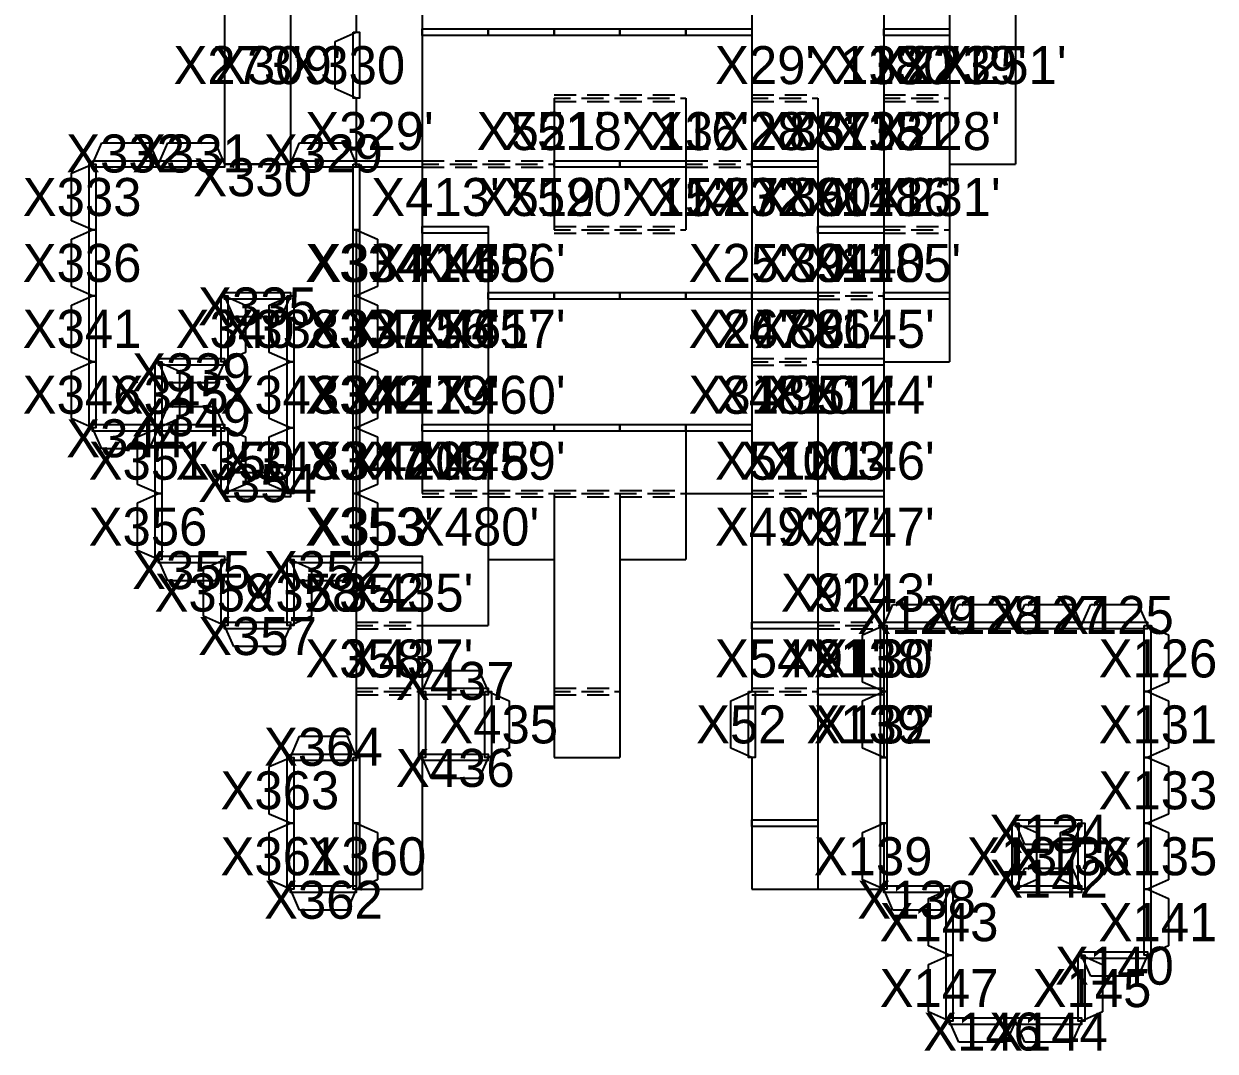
# Model space of a CAD drawing. Header units: millimetres. Extents: x 0 to 416, y 26 to 198.
# Drawn here: x 7.69 to 54.67, y 26.41 to 66.93 of the extents above; entities that cross this region are included whole.
import ezdxf
from ezdxf.enums import TextEntityAlignment as Align

# ---------------------------------------------------------------- set-up
doc = ezdxf.new("R2010")
doc.units = ezdxf.units.MM
for name, color, linetype in [('CUT', 3, 'CONTINUOUS'), ('LABEL', 2, 'CONTINUOUS'), ('MOUNTAIN_FOLD', 1, 'CONTINUOUS'), ('VALLEY_FOLD', 5, 'CONTINUOUS')]:
    doc.layers.add(name, color=color, linetype=linetype)

msp = doc.modelspace()

# ---------------------------------------------------------------- linework, layer by layer
at = {"layer": 'CUT'}
for p, q in [((15.6, 69.2), (15.6, 66.6)), ((18.2, 69.2), (18.2, 66.6)), ((20.8, 69.2), (20.8, 66.6)), ((23.4, 69.2), (23.4, 66.6)), ((36.4, 69.2), (36.4, 66.6)), ((41.6, 69.2), (41.6, 66.6)), ((44.2, 69.2), (44.2, 66.6)), ((46.8, 69.2), (46.8, 66.6)), ((15.6, 66.6), (15.6, 64)), ((18.2, 66.6), (18.2, 64)), ((19.968, 66.236), (20.8, 66.6)), ((23.4, 66.6), (23.4, 64)), ((36.4, 66.6), (36.4, 64)), ((41.6, 66.6), (41.6, 64)), ((44.2, 66.6), (44.2, 64)), ((46.8, 66.6), (46.8, 64)), ((19.968, 64.364), (19.968, 66.236)), ((15.6, 64), (15.6, 61.4)), ((18.2, 64), (18.2, 61.4)), ((20.8, 64), (19.968, 64.364)), ((20.8, 64), (20.8, 61.4)), ((23.4, 64), (23.4, 61.4)), ((28.6, 64), (28.6, 61.4)), ((33.8, 64), (33.8, 61.4)), ((36.4, 64), (36.4, 61.4)), ((39, 64), (39, 61.4)), ((41.6, 64), (41.6, 61.4)), ((44.2, 64), (44.2, 61.4)), ((46.8, 64), (46.8, 61.4)), ((10.4, 61.4), (10.764, 62.232)), ((10.764, 62.232), (12.636, 62.232)), ((12.636, 62.232), (13, 61.4)), ((13, 61.4), (13.364, 62.232)), ((13.364, 62.232), (15.236, 62.232)), ((15.236, 62.232), (15.6, 61.4)), ((18.2, 61.4), (18.564, 62.232)), ((18.564, 62.232), (20.436, 62.232)), ((20.436, 62.232), (20.8, 61.4)), ((9.568, 61.036), (10.4, 61.4)), ((15.6, 61.4), (18.2, 61.4)), ((18.2, 61.4), (15.6, 61.4)), ((23.4, 61.4), (23.4, 58.8)), ((28.6, 61.4), (28.6, 58.8)), ((33.8, 61.4), (33.8, 58.8)), ((36.4, 61.4), (36.4, 58.8)), ((39, 61.4), (39, 58.8)), ((41.6, 61.4), (41.6, 58.8)), ((44.2, 61.4), (44.2, 58.8)), ((44.2, 61.4), (46.8, 61.4)), ((9.568, 59.164), (9.568, 61.036)), ((10.4, 58.8), (9.568, 59.164)), ((9.568, 58.436), (10.4, 58.8)), ((20.8, 58.8), (21.632, 58.436)), ((20.8, 58.8), (20.8, 56.2)), ((23.4, 58.8), (23.4, 56.2)), ((26, 58.8), (26, 56.2)), ((36.4, 58.8), (36.4, 56.2)), ((39, 58.8), (39, 56.2)), ((41.6, 58.8), (41.6, 56.2)), ((44.2, 58.8), (44.2, 56.2)), ((9.568, 56.564), (9.568, 58.436)), ((21.632, 58.436), (21.632, 56.564)), ((10.4, 56.2), (9.568, 56.564)), ((21.632, 56.564), (20.8, 56.2)), ((9.568, 55.836), (10.4, 56.2)), ((15.964, 55.368), (15.6, 56.2)), ((15.6, 56.2), (16.432, 55.836)), ((17.368, 55.836), (18.2, 56.2)), ((18.2, 56.2), (17.836, 55.368)), ((20.8, 56.2), (20.8, 53.6)), ((20.8, 56.2), (21.632, 55.836)), ((23.4, 56.2), (23.4, 53.6)), ((26, 56.2), (26, 53.6)), ((36.4, 56.2), (36.4, 53.6)), ((39, 56.2), (39, 53.6)), ((41.6, 56.2), (41.6, 53.6)), ((44.2, 56.2), (44.2, 53.6)), ((9.568, 53.964), (9.568, 55.836)), ((16.432, 55.836), (16.432, 53.964)), ((17.368, 53.964), (17.368, 55.836)), ((21.632, 55.836), (21.632, 53.964)), ((17.836, 55.368), (15.964, 55.368)), ((10.4, 53.6), (9.568, 53.964)), ((9.568, 53.236), (10.4, 53.6)), ((13.364, 52.768), (13, 53.6)), ((13, 53.6), (13.832, 53.236)), ((15.6, 53.6), (15.236, 52.768)), ((16.432, 53.964), (15.6, 53.6)), ((18.2, 53.6), (17.368, 53.964)), ((17.368, 53.236), (18.2, 53.6)), ((21.632, 53.964), (20.8, 53.6)), ((20.8, 53.6), (20.8, 51)), ((20.8, 53.6), (21.632, 53.236)), ((23.4, 53.6), (23.4, 51)), ((26, 53.6), (26, 51)), ((36.4, 53.6), (36.4, 51)), ((39, 53.6), (39, 51)), ((41.6, 53.6), (44.2, 53.6)), ((41.6, 53.6), (41.6, 51)), ((9.568, 51.364), (9.568, 53.236)), ((13.832, 53.236), (13.832, 51.364)), ((17.368, 51.364), (17.368, 53.236)), ((21.632, 53.236), (21.632, 51.364)), ((15.236, 52.768), (13.364, 52.768)), ((13, 51), (13.364, 51.832)), ((13.364, 51.832), (15.236, 51.832)), ((15.236, 51.832), (15.6, 51)), ((10.4, 51), (9.568, 51.364)), ((13.832, 51.364), (13, 51)), ((18.2, 51), (17.368, 51.364)), ((21.632, 51.364), (20.8, 51)), ((10.764, 50.168), (10.4, 51)), ((12.168, 50.636), (13, 51)), ((13, 51), (12.636, 50.168)), ((15.6, 51), (16.432, 50.636)), ((17.368, 50.636), (18.2, 51)), ((20.8, 51), (21.632, 50.636)), ((20.8, 51), (20.8, 48.4)), ((23.4, 51), (23.4, 48.4)), ((26, 51), (26, 48.4)), ((33.8, 51), (33.8, 48.4)), ((36.4, 51), (36.4, 48.4)), ((39, 51), (39, 48.4)), ((41.6, 51), (41.6, 48.4)), ((12.168, 48.764), (12.168, 50.636)), ((16.432, 50.636), (16.432, 48.764)), ((17.368, 48.764), (17.368, 50.636)), ((21.632, 50.636), (21.632, 48.764)), ((12.636, 50.168), (10.764, 50.168)), ((15.6, 48.4), (15.964, 49.232)), ((15.964, 49.232), (17.836, 49.232)), ((17.836, 49.232), (18.2, 48.4)), ((13, 48.4), (12.168, 48.764)), ((12.168, 48.036), (13, 48.4)), ((16.432, 48.764), (15.6, 48.4)), ((18.2, 48.4), (17.368, 48.764)), ((21.632, 48.764), (20.8, 48.4)), ((20.8, 48.4), (20.8, 45.8)), ((20.8, 48.4), (21.632, 48.036)), ((26, 48.4), (26, 45.8)), ((28.6, 48.4), (28.6, 45.8)), ((31.2, 48.4), (31.2, 45.8)), ((33.8, 48.4), (36.4, 48.4)), ((33.8, 48.4), (33.8, 45.8)), ((36.4, 48.4), (36.4, 45.8)), ((39, 48.4), (39, 45.8)), ((41.6, 48.4), (41.6, 45.8)), ((12.168, 46.164), (12.168, 48.036)), ((21.632, 48.036), (21.632, 46.164)), ((13, 45.8), (12.168, 46.164)), ((21.632, 46.164), (20.8, 45.8)), ((13.364, 44.968), (13, 45.8)), ((14.768, 45.436), (15.6, 45.8)), ((15.6, 45.8), (15.236, 44.968)), ((18.2, 45.8), (19.032, 45.436)), ((18.564, 44.968), (18.2, 45.8)), ((20.8, 45.8), (20.436, 44.968)), ((20.8, 45.8), (20.8, 43.2)), ((23.4, 45.8), (23.4, 43.2)), ((26, 45.8), (26, 43.2)), ((26, 45.8), (28.6, 45.8)), ((28.6, 45.8), (28.6, 43.2)), ((31.2, 45.8), (33.8, 45.8)), ((31.2, 45.8), (31.2, 43.2)), ((36.4, 45.8), (36.4, 43.2)), ((39, 45.8), (39, 43.2)), ((41.6, 45.8), (41.6, 43.2)), ((14.768, 43.564), (14.768, 45.436)), ((19.032, 45.436), (19.032, 43.564)), ((15.236, 44.968), (13.364, 44.968)), ((20.436, 44.968), (18.564, 44.968)), ((41.6, 43.2), (41.964, 44.032)), ((41.964, 44.032), (43.836, 44.032)), ((43.836, 44.032), (44.2, 43.2)), ((44.2, 43.2), (44.564, 44.032)), ((44.564, 44.032), (46.436, 44.032)), ((46.436, 44.032), (46.8, 43.2)), ((46.8, 43.2), (47.164, 44.032)), ((47.164, 44.032), (49.036, 44.032)), ((49.036, 44.032), (49.4, 43.2)), ((49.4, 43.2), (49.764, 44.032)), ((49.764, 44.032), (51.636, 44.032)), ((51.636, 44.032), (52, 43.2)), ((15.6, 43.2), (14.768, 43.564)), ((19.032, 43.564), (18.2, 43.2)), ((15.964, 42.368), (15.6, 43.2)), ((18.2, 43.2), (17.836, 42.368)), ((20.8, 43.2), (20.8, 40.6)), ((23.4, 43.2), (23.4, 40.6)), ((23.4, 43.2), (26, 43.2)), ((28.6, 43.2), (28.6, 40.6)), ((31.2, 43.2), (31.2, 40.6)), ((36.4, 43.2), (36.4, 40.6)), ((39, 43.2), (39, 40.6)), ((40.768, 42.836), (41.6, 43.2)), ((40.768, 40.964), (40.768, 42.836)), ((41.6, 43.2), (41.6, 40.6)), ((52, 43.2), (52.832, 42.836)), ((52.832, 42.836), (52.832, 40.964)), ((17.836, 42.368), (15.964, 42.368)), ((23.4, 40.6), (23.764, 41.432)), ((23.764, 41.432), (25.636, 41.432)), ((25.636, 41.432), (26, 40.6)), ((41.6, 40.6), (40.768, 40.964)), ((52.832, 40.964), (52, 40.6)), ((20.8, 40.6), (20.8, 38)), ((26, 40.6), (26.832, 40.236)), ((28.6, 40.6), (28.6, 38)), ((31.2, 40.6), (31.2, 38)), ((35.568, 40.236), (36.4, 40.6)), ((39, 40.6), (39, 38)), ((40.768, 40.236), (41.6, 40.6)), ((41.6, 40.6), (41.6, 38)), ((52, 40.6), (52.832, 40.236)), ((26.832, 40.236), (26.832, 38.364)), ((35.568, 38.364), (35.568, 40.236)), ((40.768, 38.364), (40.768, 40.236)), ((52.832, 40.236), (52.832, 38.364)), ((18.2, 38), (18.564, 38.832)), ((18.564, 38.832), (20.436, 38.832)), ((20.436, 38.832), (20.8, 38)), ((26.832, 38.364), (26, 38)), ((36.4, 38), (35.568, 38.364)), ((41.6, 38), (40.768, 38.364)), ((52.832, 38.364), (52, 38)), ((17.368, 37.636), (18.2, 38)), ((17.368, 35.764), (17.368, 37.636)), ((23.4, 38), (23.4, 35.4)), ((23.764, 37.168), (23.4, 38)), ((26, 38), (25.636, 37.168)), ((28.6, 38), (31.2, 38)), ((36.4, 38), (36.4, 35.4)), ((39, 38), (39, 35.4)), ((52, 38), (52.832, 37.636)), ((52.832, 37.636), (52.832, 35.764)), ((25.636, 37.168), (23.764, 37.168)), ((18.2, 35.4), (17.368, 35.764)), ((52.832, 35.764), (52, 35.4)), ((17.368, 35.036), (18.2, 35.4)), ((20.8, 35.4), (20.8, 32.8)), ((20.8, 35.4), (21.632, 35.036)), ((23.4, 35.4), (23.4, 32.8)), ((36.4, 35.4), (36.4, 32.8)), ((39, 35.4), (39, 32.8)), ((40.768, 35.036), (41.6, 35.4)), ((41.6, 35.4), (41.6, 32.8)), ((46.8, 35.4), (47.632, 35.036)), ((47.164, 34.568), (46.8, 35.4)), ((48.568, 35.036), (49.4, 35.4)), ((49.4, 35.4), (49.036, 34.568)), ((52, 35.4), (52.832, 35.036)), ((17.368, 33.164), (17.368, 35.036)), ((21.632, 35.036), (21.632, 33.164)), ((40.768, 33.164), (40.768, 35.036)), ((47.632, 35.036), (47.632, 33.164)), ((48.568, 33.164), (48.568, 35.036)), ((52.832, 35.036), (52.832, 33.164)), ((49.036, 34.568), (47.164, 34.568)), ((46.8, 32.8), (47.164, 33.632)), ((47.164, 33.632), (49.036, 33.632)), ((49.036, 33.632), (49.4, 32.8)), ((18.2, 32.8), (17.368, 33.164)), ((21.632, 33.164), (20.8, 32.8)), ((41.6, 32.8), (40.768, 33.164)), ((47.632, 33.164), (46.8, 32.8)), ((49.4, 32.8), (48.568, 33.164)), ((52.832, 33.164), (52, 32.8)), ((18.564, 31.968), (18.2, 32.8)), ((20.8, 32.8), (20.436, 31.968)), ((20.8, 32.8), (23.4, 32.8)), ((36.4, 32.8), (39, 32.8)), ((39, 32.8), (41.6, 32.8)), ((41.964, 31.968), (41.6, 32.8)), ((43.368, 32.436), (44.2, 32.8)), ((43.368, 30.564), (43.368, 32.436)), ((44.2, 32.8), (43.836, 31.968)), ((52, 32.8), (52.832, 32.436)), ((52.832, 32.436), (52.832, 30.564)), ((20.436, 31.968), (18.564, 31.968)), ((43.836, 31.968), (41.964, 31.968)), ((44.2, 30.2), (43.368, 30.564)), ((52.832, 30.564), (52, 30.2)), ((43.368, 29.836), (44.2, 30.2)), ((49.764, 29.368), (49.4, 30.2)), ((49.4, 30.2), (50.232, 29.836)), ((52, 30.2), (51.636, 29.368)), ((43.368, 27.964), (43.368, 29.836)), ((50.232, 29.836), (50.232, 27.964)), ((51.636, 29.368), (49.764, 29.368)), ((44.2, 27.6), (43.368, 27.964)), ((50.232, 27.964), (49.4, 27.6)), ((44.564, 26.768), (44.2, 27.6)), ((46.8, 27.6), (46.436, 26.768)), ((47.164, 26.768), (46.8, 27.6)), ((49.4, 27.6), (49.036, 26.768)), ((46.436, 26.768), (44.564, 26.768)), ((49.036, 26.768), (47.164, 26.768))]:
    msp.add_line(p, q, dxfattribs=at)
at = {"layer": 'MOUNTAIN_FOLD'}
for points in [[(23.4, 66.73), (26, 66.73), (26, 66.47), (23.4, 66.47)], [(26, 66.73), (28.6, 66.73), (28.6, 66.47), (26, 66.47)], [(28.6, 66.73), (31.2, 66.73), (31.2, 66.47), (28.6, 66.47)], [(31.2, 66.73), (33.8, 66.73), (33.8, 66.47), (31.2, 66.47)], [(33.8, 66.73), (36.4, 66.73), (36.4, 66.47), (33.8, 66.47)], [(41.6, 66.73), (44.2, 66.73), (44.2, 66.47), (41.6, 66.47)], [(20.67, 66.6), (20.93, 66.6), (20.93, 64), (20.67, 64)], [(10.27, 61.4), (10.53, 61.4), (10.53, 58.8), (10.27, 58.8)], [(10.4, 61.53), (13, 61.53), (13, 61.27), (10.4, 61.27)], [(13, 61.53), (15.6, 61.53), (15.6, 61.27), (13, 61.27)], [(18.2, 61.53), (20.8, 61.53), (20.8, 61.27), (18.2, 61.27)], [(20.67, 61.4), (20.93, 61.4), (20.93, 58.8), (20.67, 58.8)], [(20.67, 61.4), (20.93, 61.4), (20.93, 58.8), (20.67, 58.8)], [(20.8, 61.53), (23.4, 61.53), (23.4, 61.27), (20.8, 61.27)], [(28.6, 61.53), (31.2, 61.53), (31.2, 61.27), (28.6, 61.27)], [(31.2, 61.53), (33.8, 61.53), (33.8, 61.27), (31.2, 61.27)], [(36.4, 61.53), (39, 61.53), (39, 61.27), (36.4, 61.27)], [(10.27, 58.8), (10.53, 58.8), (10.53, 56.2), (10.27, 56.2)], [(20.67, 58.8), (20.93, 58.8), (20.93, 56.2), (20.67, 56.2)], [(23.4, 58.93), (26, 58.93), (26, 58.67), (23.4, 58.67)], [(39, 58.93), (41.6, 58.93), (41.6, 58.67), (39, 58.67)], [(10.27, 56.2), (10.53, 56.2), (10.53, 53.6), (10.27, 53.6)], [(15.47, 56.2), (15.73, 56.2), (15.73, 53.6), (15.47, 53.6)], [(15.6, 56.33), (18.2, 56.33), (18.2, 56.07), (15.6, 56.07)], [(18.07, 56.2), (18.33, 56.2), (18.33, 53.6), (18.07, 53.6)], [(20.67, 56.2), (20.93, 56.2), (20.93, 53.6), (20.67, 53.6)], [(26, 56.33), (28.6, 56.33), (28.6, 56.07), (26, 56.07)], [(28.6, 56.33), (31.2, 56.33), (31.2, 56.07), (28.6, 56.07)], [(31.2, 56.33), (33.8, 56.33), (33.8, 56.07), (31.2, 56.07)], [(33.8, 56.33), (36.4, 56.33), (36.4, 56.07), (33.8, 56.07)], [(36.4, 56.33), (39, 56.33), (39, 56.07), (36.4, 56.07)], [(41.6, 56.33), (44.2, 56.33), (44.2, 56.07), (41.6, 56.07)], [(10.27, 53.6), (10.53, 53.6), (10.53, 51), (10.27, 51)], [(12.87, 53.6), (13.13, 53.6), (13.13, 51), (12.87, 51)], [(13, 53.73), (15.6, 53.73), (15.6, 53.47), (13, 53.47)], [(18.07, 53.6), (18.33, 53.6), (18.33, 51), (18.07, 51)], [(20.67, 53.6), (20.93, 53.6), (20.93, 51), (20.67, 51)], [(39, 53.73), (41.6, 53.73), (41.6, 53.47), (39, 53.47)], [(10.4, 51.13), (13, 51.13), (13, 50.87), (10.4, 50.87)], [(12.87, 51), (13.13, 51), (13.13, 48.4), (12.87, 48.4)], [(13, 51.13), (15.6, 51.13), (15.6, 50.87), (13, 50.87)], [(15.47, 51), (15.73, 51), (15.73, 48.4), (15.47, 48.4)], [(18.07, 51), (18.33, 51), (18.33, 48.4), (18.07, 48.4)], [(20.67, 51), (20.93, 51), (20.93, 48.4), (20.67, 48.4)], [(23.4, 51.13), (26, 51.13), (26, 50.87), (23.4, 50.87)], [(26, 51.13), (28.6, 51.13), (28.6, 50.87), (26, 50.87)], [(28.6, 51.13), (31.2, 51.13), (31.2, 50.87), (28.6, 50.87)], [(31.2, 51.13), (33.8, 51.13), (33.8, 50.87), (31.2, 50.87)], [(33.8, 51.13), (36.4, 51.13), (36.4, 50.87), (33.8, 50.87)], [(12.87, 48.4), (13.13, 48.4), (13.13, 45.8), (12.87, 45.8)], [(15.6, 48.53), (18.2, 48.53), (18.2, 48.27), (15.6, 48.27)], [(20.67, 48.4), (20.93, 48.4), (20.93, 45.8), (20.67, 45.8)], [(39, 48.53), (41.6, 48.53), (41.6, 48.27), (39, 48.27)], [(13, 45.93), (15.6, 45.93), (15.6, 45.67), (13, 45.67)], [(15.47, 45.8), (15.73, 45.8), (15.73, 43.2), (15.47, 43.2)], [(18.07, 45.8), (18.33, 45.8), (18.33, 43.2), (18.07, 43.2)], [(18.2, 45.93), (20.8, 45.93), (20.8, 45.67), (18.2, 45.67)], [(20.8, 45.93), (23.4, 45.93), (23.4, 45.67), (20.8, 45.67)], [(15.6, 43.33), (18.2, 43.33), (18.2, 43.07), (15.6, 43.07)], [(36.4, 43.33), (39, 43.33), (39, 43.07), (36.4, 43.07)], [(41.6, 43.33), (44.2, 43.33), (44.2, 43.07), (41.6, 43.07)], [(44.2, 43.33), (46.8, 43.33), (46.8, 43.07), (44.2, 43.07)], [(46.8, 43.33), (49.4, 43.33), (49.4, 43.07), (46.8, 43.07)], [(49.4, 43.33), (52, 43.33), (52, 43.07), (49.4, 43.07)], [(41.47, 43.2), (41.73, 43.2), (41.73, 40.6), (41.47, 40.6)], [(51.87, 43.2), (52.13, 43.2), (52.13, 40.6), (51.87, 40.6)], [(23.27, 40.6), (23.53, 40.6), (23.53, 38), (23.27, 38)], [(23.4, 40.73), (26, 40.73), (26, 40.47), (23.4, 40.47)], [(25.87, 40.6), (26.13, 40.6), (26.13, 38), (25.87, 38)], [(36.27, 40.6), (36.53, 40.6), (36.53, 38), (36.27, 38)], [(39, 40.73), (41.6, 40.73), (41.6, 40.47), (39, 40.47)], [(41.47, 40.6), (41.73, 40.6), (41.73, 38), (41.47, 38)], [(51.87, 40.6), (52.13, 40.6), (52.13, 38), (51.87, 38)], [(18.2, 38.13), (20.8, 38.13), (20.8, 37.87), (18.2, 37.87)], [(23.4, 38.13), (26, 38.13), (26, 37.87), (23.4, 37.87)], [(18.07, 38), (18.33, 38), (18.33, 35.4), (18.07, 35.4)], [(20.67, 38), (20.93, 38), (20.93, 35.4), (20.67, 35.4)], [(20.67, 38), (20.93, 38), (20.93, 35.4), (20.67, 35.4)], [(41.47, 38), (41.73, 38), (41.73, 35.4), (41.47, 35.4)], [(51.87, 38), (52.13, 38), (52.13, 35.4), (51.87, 35.4)], [(18.07, 35.4), (18.33, 35.4), (18.33, 32.8), (18.07, 32.8)], [(20.67, 35.4), (20.93, 35.4), (20.93, 32.8), (20.67, 32.8)], [(36.4, 35.53), (39, 35.53), (39, 35.27), (36.4, 35.27)], [(41.47, 35.4), (41.73, 35.4), (41.73, 32.8), (41.47, 32.8)], [(46.67, 35.4), (46.93, 35.4), (46.93, 32.8), (46.67, 32.8)], [(46.8, 35.53), (49.4, 35.53), (49.4, 35.27), (46.8, 35.27)], [(49.27, 35.4), (49.53, 35.4), (49.53, 32.8), (49.27, 32.8)], [(51.87, 35.4), (52.13, 35.4), (52.13, 32.8), (51.87, 32.8)], [(18.2, 32.93), (20.8, 32.93), (20.8, 32.67), (18.2, 32.67)], [(41.6, 32.93), (44.2, 32.93), (44.2, 32.67), (41.6, 32.67)], [(46.8, 32.93), (49.4, 32.93), (49.4, 32.67), (46.8, 32.67)], [(44.07, 32.8), (44.33, 32.8), (44.33, 30.2), (44.07, 30.2)], [(51.87, 32.8), (52.13, 32.8), (52.13, 30.2), (51.87, 30.2)], [(44.07, 30.2), (44.33, 30.2), (44.33, 27.6), (44.07, 27.6)], [(49.27, 30.2), (49.53, 30.2), (49.53, 27.6), (49.27, 27.6)], [(49.4, 30.33), (52, 30.33), (52, 30.07), (49.4, 30.07)], [(44.2, 27.73), (46.8, 27.73), (46.8, 27.47), (44.2, 27.47)], [(46.8, 27.73), (49.4, 27.73), (49.4, 27.47), (46.8, 27.47)]]:
    msp.add_lwpolyline(points, close=True, dxfattribs=at)
at = {"layer": 'VALLEY_FOLD'}
for p, q in [((28.6, 64.13), (29.4667, 64.13)), ((28.6, 64), (29.25, 64)), ((29.6833, 64), (30.55, 64)), ((29.9, 64.13), (30.7667, 64.13)), ((30.9833, 64), (31.2, 64)), ((31.2, 64.13), (32.0667, 64.13)), ((31.2, 64), (31.85, 64)), ((32.2833, 64), (33.15, 64)), ((32.5, 64.13), (33.3667, 64.13)), ((33.5833, 64), (33.8, 64)), ((36.4, 64.13), (37.2667, 64.13)), ((36.4, 64), (37.05, 64)), ((37.4833, 64), (38.35, 64)), ((37.7, 64.13), (38.5667, 64.13)), ((38.7833, 64), (39, 64)), ((39, 64.13), (39, 64.13)), ((41.6, 64.13), (42.4667, 64.13)), ((41.6, 64), (42.25, 64)), ((42.6833, 64), (43.55, 64)), ((42.9, 64.13), (43.7667, 64.13)), ((43.9833, 64), (44.2, 64)), ((44.2, 64.13), (44.2, 64.13)), ((28.6, 63.87), (29.4667, 63.87)), ((29.9, 63.87), (30.7667, 63.87)), ((31.2, 63.87), (32.0667, 63.87)), ((32.5, 63.87), (33.3667, 63.87)), ((36.4, 63.87), (37.2667, 63.87)), ((37.7, 63.87), (38.5667, 63.87)), ((39, 63.87), (39, 63.87)), ((41.6, 63.87), (42.4667, 63.87)), ((42.9, 63.87), (43.7667, 63.87)), ((44.2, 63.87), (44.2, 63.87)), ((23.4, 61.53), (24.2667, 61.53)), ((23.4, 61.4), (24.05, 61.4)), ((23.4, 61.27), (24.2667, 61.27)), ((24.4833, 61.4), (25.35, 61.4)), ((24.7, 61.53), (25.5667, 61.53)), ((24.7, 61.27), (25.5667, 61.27)), ((25.7833, 61.4), (26, 61.4)), ((26, 61.53), (26, 61.53)), ((26, 61.53), (26.8667, 61.53)), ((26, 61.4), (26.65, 61.4)), ((26, 61.27), (26, 61.27)), ((26, 61.27), (26.8667, 61.27)), ((27.0833, 61.4), (27.95, 61.4)), ((27.3, 61.53), (28.1667, 61.53)), ((27.3, 61.27), (28.1667, 61.27)), ((28.3833, 61.4), (28.6, 61.4)), ((28.6, 61.53), (28.6, 61.53)), ((28.6, 61.27), (28.6, 61.27)), ((33.8, 61.53), (34.6667, 61.53)), ((33.8, 61.4), (34.45, 61.4)), ((33.8, 61.27), (34.6667, 61.27)), ((34.8833, 61.4), (35.75, 61.4)), ((35.1, 61.53), (35.9667, 61.53)), ((35.1, 61.27), (35.9667, 61.27)), ((36.1833, 61.4), (36.4, 61.4)), ((36.4, 61.53), (36.4, 61.53)), ((36.4, 61.27), (36.4, 61.27)), ((28.6, 58.93), (29.4667, 58.93)), ((28.6, 58.8), (29.25, 58.8)), ((29.6833, 58.8), (30.55, 58.8)), ((29.9, 58.93), (30.7667, 58.93)), ((30.9833, 58.8), (31.2, 58.8)), ((31.2, 58.93), (32.0667, 58.93)), ((31.2, 58.8), (31.85, 58.8)), ((32.2833, 58.8), (33.15, 58.8)), ((32.5, 58.93), (33.3667, 58.93)), ((33.5833, 58.8), (33.8, 58.8)), ((41.6, 58.93), (42.4667, 58.93)), ((41.6, 58.8), (42.25, 58.8)), ((42.6833, 58.8), (43.55, 58.8)), ((42.9, 58.93), (43.7667, 58.93)), ((43.9833, 58.8), (44.2, 58.8)), ((44.2, 58.93), (44.2, 58.93)), ((28.6, 58.67), (29.4667, 58.67)), ((29.9, 58.67), (30.7667, 58.67)), ((31.2, 58.67), (32.0667, 58.67)), ((32.5, 58.67), (33.3667, 58.67)), ((41.6, 58.67), (42.4667, 58.67)), ((42.9, 58.67), (43.7667, 58.67)), ((44.2, 58.67), (44.2, 58.67)), ((39, 56.33), (39.8667, 56.33)), ((39, 56.2), (39.65, 56.2)), ((39, 56.07), (39.8667, 56.07)), ((40.0833, 56.2), (40.95, 56.2)), ((40.3, 56.33), (41.1667, 56.33)), ((40.3, 56.07), (41.1667, 56.07)), ((41.3833, 56.2), (41.6, 56.2)), ((41.6, 56.33), (41.6, 56.33)), ((41.6, 56.07), (41.6, 56.07)), ((36.4, 53.73), (37.2667, 53.73)), ((36.4, 53.6), (37.05, 53.6)), ((37.4833, 53.6), (38.35, 53.6)), ((37.7, 53.73), (38.5667, 53.73)), ((38.7833, 53.6), (39, 53.6)), ((39, 53.73), (39, 53.73)), ((36.4, 53.47), (37.2667, 53.47)), ((37.7, 53.47), (38.5667, 53.47)), ((39, 53.47), (39, 53.47)), ((23.4, 48.53), (24.2667, 48.53)), ((23.4, 48.4), (24.05, 48.4)), ((24.4833, 48.4), (25.35, 48.4)), ((24.7, 48.53), (25.5667, 48.53)), ((25.7833, 48.4), (26, 48.4)), ((26, 48.53), (26.8667, 48.53)), ((26, 48.53), (26, 48.53)), ((26, 48.4), (26.65, 48.4)), ((27.0833, 48.4), (27.95, 48.4)), ((27.3, 48.53), (28.1667, 48.53)), ((28.3833, 48.4), (28.6, 48.4)), ((28.6, 48.53), (29.4667, 48.53)), ((28.6, 48.53), (28.6, 48.53)), ((28.6, 48.4), (29.25, 48.4)), ((29.6833, 48.4), (30.55, 48.4)), ((29.9, 48.53), (30.7667, 48.53)), ((30.9833, 48.4), (31.2, 48.4)), ((31.2, 48.53), (32.0667, 48.53)), ((31.2, 48.4), (31.85, 48.4)), ((32.2833, 48.4), (33.15, 48.4)), ((32.5, 48.53), (33.3667, 48.53)), ((33.5833, 48.4), (33.8, 48.4)), ((36.4, 48.53), (37.2667, 48.53)), ((36.4, 48.4), (37.05, 48.4)), ((37.4833, 48.4), (38.35, 48.4)), ((37.7, 48.53), (38.5667, 48.53)), ((38.7833, 48.4), (39, 48.4)), ((39, 48.53), (39, 48.53)), ((23.4, 48.27), (24.2667, 48.27)), ((24.7, 48.27), (25.5667, 48.27)), ((26, 48.27), (26.8667, 48.27)), ((26, 48.27), (26, 48.27)), ((27.3, 48.27), (28.1667, 48.27)), ((28.6, 48.27), (28.6, 48.27)), ((28.6, 48.27), (29.4667, 48.27)), ((29.9, 48.27), (30.7667, 48.27)), ((31.2, 48.27), (32.0667, 48.27)), ((32.5, 48.27), (33.3667, 48.27)), ((36.4, 48.27), (37.2667, 48.27)), ((37.7, 48.27), (38.5667, 48.27)), ((39, 48.27), (39, 48.27)), ((20.8, 43.33), (21.6667, 43.33)), ((22.1, 43.33), (22.9667, 43.33)), ((39, 43.33), (39.8667, 43.33)), ((40.3, 43.33), (41.1667, 43.33)), ((41.6, 43.33), (41.6, 43.33)), ((20.8, 43.2), (21.45, 43.2)), ((20.8, 43.07), (21.6667, 43.07)), ((21.8833, 43.2), (22.75, 43.2)), ((22.1, 43.07), (22.9667, 43.07)), ((23.1833, 43.2), (23.4, 43.2)), ((39, 43.2), (39.65, 43.2)), ((39, 43.07), (39.8667, 43.07)), ((40.0833, 43.2), (40.95, 43.2)), ((40.3, 43.07), (41.1667, 43.07)), ((41.3833, 43.2), (41.6, 43.2)), ((41.6, 43.07), (41.6, 43.07)), ((20.8, 40.73), (21.6667, 40.73)), ((20.8, 40.6), (21.45, 40.6)), ((20.8, 40.47), (21.6667, 40.47)), ((21.8833, 40.6), (22.75, 40.6)), ((22.1, 40.73), (22.9667, 40.73)), ((22.1, 40.47), (22.9667, 40.47)), ((23.1833, 40.6), (23.4, 40.6)), ((28.6, 40.73), (29.4667, 40.73)), ((28.6, 40.6), (29.25, 40.6)), ((28.6, 40.47), (29.4667, 40.47)), ((29.6833, 40.6), (30.55, 40.6)), ((29.9, 40.73), (30.7667, 40.73)), ((29.9, 40.47), (30.7667, 40.47)), ((30.9833, 40.6), (31.2, 40.6)), ((36.4, 40.73), (37.2667, 40.73)), ((36.4, 40.6), (37.05, 40.6)), ((36.4, 40.47), (37.2667, 40.47)), ((37.4833, 40.6), (38.35, 40.6)), ((37.7, 40.73), (38.5667, 40.73)), ((37.7, 40.47), (38.5667, 40.47)), ((38.7833, 40.6), (39, 40.6)), ((39, 40.73), (39, 40.73)), ((39, 40.47), (39, 40.47))]:
    msp.add_line(p, q, dxfattribs=at)

# ---------------------------------------------------------------- texts
at = {"layer": 'LABEL'}
for s, p in [("X273'", (16.12, 65.3)), ("X309'", (17.68, 65.3)), ('X330', (20.384, 65.3)), ("X29'", (36.92, 65.3)), ("X133'", (41.08, 65.3)), ("X180'", (42.12, 65.3)), ("X223'", (43.68, 65.3)), ("X219'", (44.72, 65.3)), ("X251'", (46.28, 65.3)), ("X329'", (21.32, 62.7)), ("X521'", (28.08, 62.7)), ("X518'", (29.12, 62.7)), ("X13'", (33.28, 62.7)), ("X16'", (34.32, 62.7)), ("X28'", (36.92, 62.7)), ("X85'", (38.48, 62.7)), ("X87'", (39.52, 62.7)), ("X135'", (41.08, 62.7)), ("X181'", (42.12, 62.7)), ("X228'", (43.68, 62.7)), ('X332', (11.7, 61.816)), ('X331', (14.3, 61.816)), ('X329', (19.5, 61.816)), ("X330'", (16.9, 60.88)), ('X333', (9.984, 60.1)), ("X413'", (23.92, 60.1)), ("X519'", (28.08, 60.1)), ("X520'", (29.12, 60.1)), ("X15'", (33.28, 60.1)), ("X14'", (34.32, 60.1)), ("X27'", (35.88, 60.1)), ("X32'", (36.92, 60.1)), ("X86'", (38.48, 60.1)), ("X90'", (39.52, 60.1)), ("X141'", (41.08, 60.1)), ("X186'", (42.12, 60.1)), ("X231'", (43.68, 60.1)), ('X336', (9.984, 57.5)), ("X334'", (21.32, 57.5)), ('X334', (21.216, 57.5)), ("X458'", (25.48, 57.5)), ("X456'", (26.52, 57.5)), ("X25'", (35.88, 57.5)), ("X89'", (38.48, 57.5)), ("X94'", (39.52, 57.5)), ("X140'", (41.08, 57.5)), ("X185'", (42.12, 57.5)), ("X414'", (23.92, 57.5)), ('X335', (16.9, 55.784)), ('X341', (9.984, 54.9)), ('X340', (16.016, 54.9)), ('X338', (17.784, 54.9)), ("X337'", (21.32, 54.9)), ('X337', (21.216, 54.9)), ("X415'", (22.88, 54.9)), ("X416'", (23.92, 54.9)), ("X461'", (25.48, 54.9)), ("X457'", (26.52, 54.9)), ("X26'", (35.88, 54.9)), ("X47'", (36.92, 54.9)), ("X88'", (38.48, 54.9)), ("X96'", (39.52, 54.9)), ("X145'", (41.08, 54.9)), ('X339', (14.3, 53.184)), ('X346', (9.984, 52.3)), ('X345', (13.416, 52.3)), ('X343', (17.784, 52.3)), ("X342'", (21.32, 52.3)), ('X342', (21.216, 52.3)), ("X417'", (22.88, 52.3)), ("X419'", (23.92, 52.3)), ("X460'", (26.52, 52.3)), ("X31'", (35.88, 52.3)), ("X48'", (36.92, 52.3)), ("X95'", (38.48, 52.3)), ("X101'", (39.52, 52.3)), ("X144'", (41.08, 52.3)), ('X349', (14.3, 51.416)), ('X344', (11.7, 50.584)), ('X351', (12.584, 49.7)), ('X350', (16.016, 49.7)), ('X348', (17.784, 49.7)), ("X347'", (21.32, 49.7)), ('X347', (21.216, 49.7)), ("X420'", (22.88, 49.7)), ("X418'", (23.92, 49.7)), ("X478'", (25.48, 49.7)), ("X459'", (26.52, 49.7)), ("X51'", (36.92, 49.7)), ("X100'", (38.48, 49.7)), ("X103'", (39.52, 49.7)), ("X146'", (41.08, 49.7)), ('X354', (16.9, 48.816)), ('X356', (12.584, 47.1)), ("X353'", (21.32, 47.1)), ('X353', (21.216, 47.1)), ("X480'", (25.48, 47.1)), ("X49'", (36.92, 47.1)), ("X97'", (39.52, 47.1)), ("X147'", (41.08, 47.1)), ('X355', (14.3, 45.384)), ('X352', (19.5, 45.384)), ('X359', (15.184, 44.5)), ('X358', (18.616, 44.5)), ("X352'", (21.32, 44.5)), ("X435'", (22.88, 44.5)), ("X92'", (39.52, 44.5)), ("X143'", (41.08, 44.5)), ('X129', (42.9, 43.616)), ('X128', (45.5, 43.616)), ('X127', (48.1, 43.616)), ('X125', (50.7, 43.616)), ('X357', (16.9, 42.784)), ("X358'", (21.32, 41.9)), ("X437'", (22.88, 41.9)), ("X54'", (36.92, 41.9)), ("X91'", (39.52, 41.9)), ("X138'", (41.08, 41.9)), ('X130', (41.184, 41.9)), ('X126', (52.416, 41.9)), ('X437', (24.7, 41.016)), ('X435', (26.416, 39.3)), ('X52', (35.984, 39.3)), ("X139'", (41.08, 39.3)), ('X132', (41.184, 39.3)), ('X131', (52.416, 39.3)), ('X364', (19.5, 38.416)), ('X436', (24.7, 37.584)), ('X363', (17.784, 36.7)), ('X133', (52.416, 36.7)), ('X134', (48.1, 34.984)), ('X361', (17.784, 34.1)), ('X360', (21.216, 34.1)), ('X139', (41.184, 34.1)), ('X137', (47.216, 34.1)), ('X136', (48.984, 34.1)), ('X135', (52.416, 34.1)), ('X142', (48.1, 33.216)), ('X362', (19.5, 32.384)), ('X138', (42.9, 32.384)), ('X143', (43.784, 31.5)), ('X141', (52.416, 31.5)), ('X140', (50.7, 29.784)), ('X147', (43.784, 28.9)), ('X145', (49.816, 28.9)), ('X146', (45.5, 27.184)), ('X144', (48.1, 27.184))]:
    msp.add_text(s, height=1.5, dxfattribs=at).set_placement(p, align=Align.MIDDLE_CENTER)

doc.saveas('drawing.dxf')
